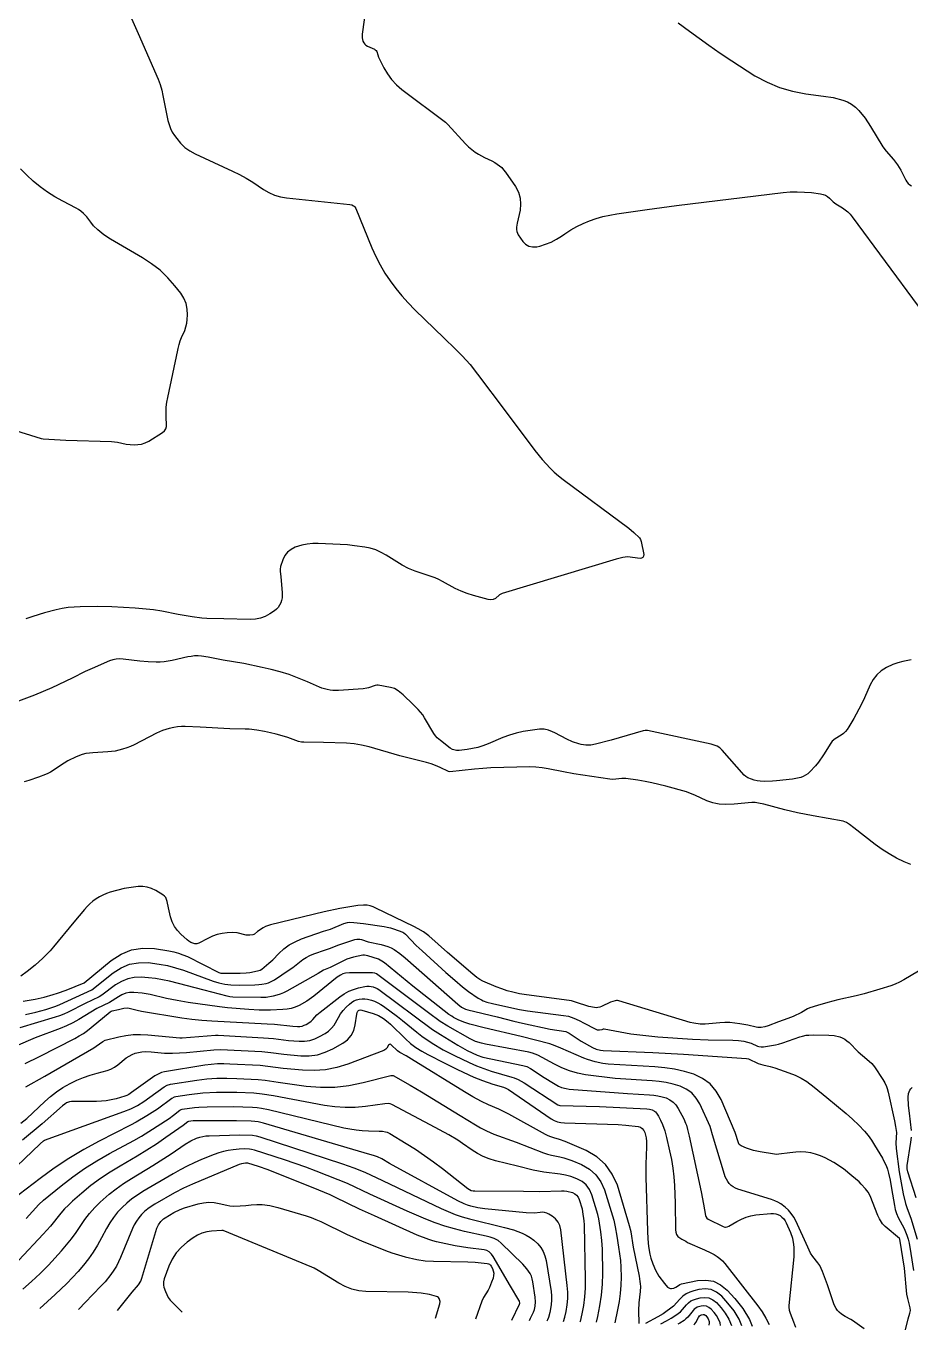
# Model space of a CAD drawing. Header units: centimetres. Extents: x 0 to 1302389, y -144212 to 85618.
# Drawn here: x 507315 to 515846, y -92723 to -80146 of the extents above; entities that cross this region are included whole.
import ezdxf

# ---------------------------------------------------------------- set-up
doc = ezdxf.new("R2010")
doc.units = ezdxf.units.CM
doc.header["$LTSCALE"] = 4
doc.layers.add('CURVAS-INTERMEDIARIAS', color=39, linetype='Continuous')
doc.layers.add('CURVAS-MESTRA', color=34, linetype='Continuous')

msp = doc.modelspace()

# ---------------------------------------------------------------- linework, layer by layer
at = {"layer": 'CURVAS-INTERMEDIARIAS'}
for points, elevation in [([(510589.485, -79970.24), (510556.895, -80224.173), (510555.842, -80241.451), (510556.294, -80258.592), (510559.027, -80275.515), (510563.264, -80292.301), (510570.457, -80307.352), (510579.685, -80320.549), (510591.983, -80330.949), (510606.319, -80339.485), (510672.914, -80368.082), (510682.476, -80374.095), (510690.341, -80381.446), (510695.667, -80390.801), (510705.094, -80424.812), (510714.248, -80447.026), (510765.468, -80549.323), (510800.271, -80608.149), (510839.891, -80662.959), (510886.722, -80711.753), (510938.37, -80756.531), (511357.773, -81072.176), (511380.822, -81094.169), (511553.134, -81283.168), (511581.635, -81311.478), (511611.751, -81337.736), (511644.29, -81360.915), (511678.466, -81382.034), (511735.455, -81413.205), (511807.282, -81447.167), (511834.798, -81463.032), (511879.297, -81493.173), (511900.715, -81511.379), (511919.753, -81532.043), (511937.218, -81554.363), (512034.076, -81695.068), (512061.716, -81748.832), (512079.796, -81804.427), (512083.524, -81862.763), (512077.692, -81922.931), (512050.065, -82046.553), (512043.875, -82084.571), (512042.989, -82106.928), (512046.823, -82128.97), (512060.061, -82159.965), (512103.16, -82223.313), (512131.456, -82250.978), (512162.969, -82270.217), (512199.299, -82276.826), (512238.827, -82275.005), (512267.826, -82267.966), (512323.695, -82250.93), (512377.707, -82229.843), (512428.936, -82202.697), (512478.309, -82171.499), (512509.972, -82148.827), (512566.504, -82111.796), (512624.759, -82078.053), (512685.608, -82049.248), (512748.182, -82023.732), (512812.566, -82002.675), (512877.607, -81984.212), (512943.632, -81969.64), (513010.303, -81957.66), (513302.277, -81914.717), (513586.971, -81876.347), (514614.081, -81751.998), (514682.674, -81746.293), (514751.263, -81743.961), (514819.84, -81746.684), (514888.404, -81752.77), (514975.123, -81763.72), (514999.176, -81769.247), (515021.829, -81777.637), (515042.401, -81790.324), (515061.562, -81805.874), (515098.007, -81841.216), (515122.42, -81860.816), (515186.589, -81899.971), (515213.265, -81917.749), (515238.204, -81937.467), (515260.525, -81960.106), (515281.099, -81984.693), (516232.969, -83276.999)], 77538.659), ([(508293.646, -79987.159), (508396.641, -80219.037), (508588.934, -80659.222), (508608.85, -80710.362), (508623.252, -80763.312), (508634.236, -80814.191), (508683.157, -81055.804), (508693.389, -81094.95), (508706.838, -81132.704), (508725.111, -81168.379), (508746.597, -81202.671), (508767.73, -81231.912), (508805.25, -81276.138), (508846.517, -81315.827), (508893.381, -81348.695), (508943.991, -81377.036), (509305.576, -81544.014), (509372.809, -81576.955), (509438.444, -81612.945), (509502.404, -81651.859), (509603.72, -81721.074), (509655.63, -81751.864), (509709.658, -81776.954), (509766.897, -81793.486), (509826.264, -81804.319), (510437.825, -81867.55), (510455.246, -81871.396), (510471.348, -81879.093), (510478.377, -81884.496), (510484.578, -81890.597), (510493.643, -81905.609), (510649.206, -82286.207), (510686.642, -82369.407), (510727.768, -82450.573), (510774.433, -82528.697), (510824.789, -82604.777), (510879.811, -82677.705), (510937.334, -82748.511), (510998.572, -82816.101), (511062.301, -82881.567), (511345.05, -83156.739), (511452.961, -83258.56), (511518.937, -83326.234), (511596.685, -83411.711), (511668.725, -83502.033), (511933.633, -83856.57), (512220.699, -84240.781), (512291.541, -84326.938), (512328.386, -84368.841), (512366.958, -84409.015), (512407.006, -84447.567), (512449.256, -84483.687), (512492.984, -84518.175), (513127.173, -84989.465), (513174.965, -85030.592), (513228.118, -85082.53), (513239.922, -85098.402), (513246.545, -85117.037), (513270.144, -85243.381), (513267.819, -85258.823), (513261.771, -85270.719), (513250.153, -85277.269), (513234.822, -85280.265), (513113.708, -85264.798), (513070.25, -85271.761), (513005.725, -85286.721), (511906.143, -85620.563), (511881.114, -85632.227), (511839.744, -85668.602), (511818.175, -85677.115), (511794.658, -85679.389), (511771.259, -85676.081), (511627.447, -85638.037), (511568.138, -85619.978), (511510.322, -85597.624), (511453.652, -85572.299), (511329.409, -85502.488), (511294.225, -85484.03), (511258.174, -85467.571), (511220.884, -85454.147), (511065.771, -85404.468), (511001.506, -85379.17), (510940.549, -85346.709), (510785.733, -85249.278), (510737.139, -85222.263), (510686.897, -85199.615), (510634.191, -85183.506), (510579.847, -85171.766), (510483.035, -85158.446), (510413.463, -85150.846), (510343.673, -85145.638), (510132.885, -85137.192), (510079.229, -85138.299), (510026.147, -85143.262), (509973.935, -85154), (509908.979, -85173.158), (509869.51, -85193.425), (509835.708, -85219.279), (509810.386, -85253.49), (509790.735, -85293.269), (509769.217, -85359.347), (509764.41, -85383.067), (509765.131, -85407.261), (509770.798, -85456.307), (509784.097, -85611.315), (509784.527, -85636.701), (509782.697, -85661.751), (509777.497, -85686.341), (509770.028, -85710.593), (509758.875, -85733.06), (509745.329, -85753.615), (509728.216, -85771.312), (509708.731, -85787.091), (509665.348, -85815.929), (509620.859, -85839.779), (509574.697, -85857.706), (509526.01, -85866.754), (509475.628, -85869.884), (509222.282, -85862.051), (509057.691, -85859.958), (509010.628, -85857.083), (508917.043, -85844.896), (508782.374, -85821.219), (508623.266, -85789.552), (508543.245, -85776.962), (508366.21, -85759.993), (508141.281, -85748.105), (508000.738, -85744.322), (507836.544, -85746.722), (507778.265, -85750.198), (507720.262, -85755.853), (507662.665, -85764.796), (507605.346, -85775.908), (507492.072, -85804.749), (507380.667, -85840.149), (507312.518, -85864.028)], 77638.323), ([(513601.973, -80114.123), (513713.122, -80196.333), (513899.333, -80330.494), (514008.44, -80406.692), (514118.56, -80481.354), (514342.872, -80624.549), (514459.153, -80686.16), (514579.112, -80737.404), (514704.579, -80773.094), (514833.716, -80798.404), (515003.157, -80820.548), (515097.521, -80836.588), (515190.367, -80859.858), (515234.056, -80876.937), (515274.835, -80898.526), (515311.223, -80926.875), (515344.699, -80959.743), (515404.152, -81035.628), (515456.878, -81115.886), (515574.26, -81310.144), (515606.71, -81352.907), (515678.111, -81433.735), (515717.271, -81484.721), (515734.001, -81509.976), (515748.949, -81536.321), (515796.647, -81632.94), (515807.524, -81649.006), (515820.484, -81663.45), (515834.832, -81676.803), (515850.851, -81688.184)], 77438.995), ([(515847.965, -86258.98), (515768.053, -86273.622), (515719.45, -86286.821), (515672.381, -86304.721), (515609.567, -86334.45), (515560.663, -86366.677), (515517.516, -86404.275), (515482.979, -86449.919), (515454.2, -86500.924), (515398.174, -86626.972), (515365.817, -86694.221), (515295.114, -86825.708), (515248.482, -86906.871), (515233.019, -86929.575), (515215.588, -86950.365), (515195.221, -86968.282), (515172.897, -86984.287), (515115.705, -87020.73), (515088.543, -87043.939), (515074.193, -87062.866), (515004.515, -87174.313), (514953.821, -87247.073), (514925.68, -87281.291), (514871.526, -87340.46), (514852.086, -87357.808), (514831.184, -87372.697), (514808.089, -87383.877), (514783.533, -87392.598), (514705.57, -87408.645), (514549.192, -87426.839), (514512.335, -87429.559), (514438.417, -87431.392), (514394.449, -87429.596), (514365.31, -87425.866), (514336.72, -87419.116), (514308.492, -87410.345), (514273.502, -87395.663), (514255.865, -87385.139), (514240.118, -87371.953), (514025.247, -87130.065), (514003.212, -87109.495), (513977.826, -87093.242), (513950.043, -87081.077), (513920.91, -87072.656), (513307.329, -86940.134), (513285.599, -86939.972), (513264.27, -86943.897), (512956.7, -87032.699), (512806.494, -87072.79), (512760.435, -87080.996), (512713.663, -87082.198), (512667.222, -87076.398), (512644.553, -87070.782), (512582.961, -87048.896), (512528.914, -87024.573), (512411.634, -86962.118), (512391.921, -86952.903), (512351.288, -86937.27), (512309.403, -86928.257), (512266.559, -86928.715), (512174.112, -86940.049), (512106.959, -86951.129), (512040.768, -86965.832), (511976.008, -86985.959), (511912.222, -87009.701), (511769.403, -87069.713), (511720.588, -87087.96), (511671.051, -87103.53), (511620.418, -87115.097), (511569.066, -87123.977), (511492.069, -87134.14), (511465.64, -87134.398), (511452.708, -87131.979), (511427.555, -87123.026), (511404.226, -87110.011), (511309.323, -87036.75), (511279.842, -87010.731), (511262.078, -86991.457), (511246.629, -86970.402), (511158.099, -86817.695), (511138.976, -86789.808), (511117.86, -86763.388), (511095.426, -86737.951), (511047.894, -86689.22), (510950.994, -86596.922), (510902.662, -86557.074), (510867.336, -86536.36), (510828.158, -86524.432), (510710.668, -86503.279), (510696.209, -86502.493), (510682.008, -86505.303), (510617.194, -86528.845), (510599.921, -86533.53), (510564.43, -86538.62), (510328.523, -86554.237), (510274.193, -86554.104), (510247.247, -86551.073), (510216.919, -86545.826), (510167.843, -86532.394), (510144.077, -86523.393), (510027.209, -86471.819), (509933.287, -86433.249), (509850.194, -86401.737), (509765.509, -86374.775), (509679.633, -86351.688), (509592.961, -86331.808), (509413.261, -86294.534), (509214.663, -86262.394), (509071.651, -86231.764), (509006.082, -86222.957), (508973.198, -86221.343), (508940.453, -86221.832), (508907.905, -86225.48), (508875.494, -86231.24), (508725.091, -86265.588), (508686.601, -86272.982), (508647.906, -86278.575), (508608.93, -86281.471), (508569.747, -86282.575), (508491.227, -86279.799), (508412.999, -86272.536), (508252.357, -86252.96), (508218.595, -86250.83), (508184.82, -86252.618), (508168.111, -86255.228), (508151.646, -86258.775), (508119.712, -86269.63), (507950.831, -86341.085), (507885.521, -86370.667), (507758.619, -86437.511), (507564.321, -86529.153), (507394.869, -86599.642), (507214.93, -86667.919)], 77538.659), ([(515846.928, -88234.014), (515781.818, -88205.985), (515707.917, -88170.688), (515636.18, -88131.736), (515567.69, -88087.333), (515501.374, -88039.278), (515296.899, -87878.565), (515255.175, -87847.386), (515226.219, -87828.619), (515210.917, -87821.202), (515194.781, -87815.83), (514904.867, -87763.773), (514752.265, -87733.754), (514632.122, -87706.881), (514426.753, -87650.991), (514377.885, -87640.384), (514344.719, -87636.732), (514311.449, -87636.384), (514143.116, -87650.161), (514058.779, -87653.861), (513997.252, -87650.777), (513967.005, -87645.313), (513937.012, -87637.868), (513878.412, -87617.507), (513761.625, -87563.465), (513722.569, -87547.586), (513682.782, -87533.629), (513483.248, -87478.3), (513416.724, -87461.331), (513349.894, -87445.805), (513282.598, -87432.413), (513214.997, -87420.454), (513098.6, -87402.656), (513059.969, -87402.2), (512972.227, -87411.767), (512942.605, -87410.218), (512596.807, -87359.202), (512497.017, -87340.822), (512348.06, -87309.286), (512289.551, -87299.463), (512230.685, -87293.222), (512171.498, -87292.061), (511796.063, -87301.914), (511717.464, -87306.369), (511639.027, -87313.075), (511400.881, -87339.498), (511387.973, -87336.728), (511306.678, -87297.785), (511264.006, -87279.09), (511220.647, -87262.365), (511176.263, -87248.604), (510919.541, -87185.955), (510621.812, -87098.675), (510549.764, -87081.162), (510513.411, -87074.134), (510476.891, -87068.443), (510403.177, -87062.368), (510182.785, -87055.159), (509991.866, -87054.042), (509970.132, -87052.642), (509941.754, -87046.55), (509838.797, -87009.706), (509783.526, -86991.461), (509727.733, -86975.217), (509671.146, -86961.958), (509614.039, -86950.691), (509540.552, -86938.223), (509466.176, -86929.037), (509428.772, -86927.145), (509278.59, -86924.856), (508994.93, -86908.515), (508850.506, -86902.698), (508813.096, -86902.985), (508775.903, -86905.389), (508739.065, -86910.97), (508693.254, -86921.015), (508630.861, -86940.727), (508571.073, -86967.296), (508357.091, -87077.771), (508321.761, -87093.624), (508285.645, -87107.589), (508243.522, -87122.034), (508208.967, -87131.554), (508174.1, -87139.303), (508138.737, -87144.366), (508103.053, -87147.647), (507960.238, -87154.522), (507925.17, -87157.876), (507890.628, -87163.598), (507856.863, -87172.898), (507797.12, -87195.492), (507718.934, -87232.831), (507681.667, -87254.842), (507550.465, -87342.612), (507526.361, -87355.632), (507501.17, -87366.415), (507435.065, -87391.188), (507342.268, -87422.363), (507295.092, -87435.358)], 77438.995), ([(515919.61, -89263.256), (515778.884, -89346.783), (515737.595, -89368.62), (515695.148, -89387.942), (515651.3, -89403.822), (515546.401, -89437.2), (515395.997, -89481.157), (515320.026, -89500.246), (515142.868, -89539.697), (515043.928, -89563.635), (514946.269, -89592.381), (514871.434, -89616.403), (514850.004, -89625.043), (514790.204, -89660.68), (514711.029, -89699.751), (514658.908, -89719.486), (514569.813, -89750.097), (514469.565, -89788.469), (514437.15, -89798.698), (514403.643, -89804.408), (514369.828, -89804.761), (514353.103, -89802.523), (514274.661, -89784.346), (514197.78, -89769.406), (514149.611, -89762.314), (514101.313, -89758.005), (514052.824, -89757.856), (514004.208, -89760.482), (513863.992, -89773.644), (513839.872, -89774.845), (513815.817, -89774.05), (513753.827, -89764.912), (513717.634, -89755.643), (513029.852, -89549.001), (513018.103, -89546.598), (513006.368, -89545.607), (512994.64, -89546.714), (512971.3, -89553.126), (512948.526, -89562.075), (512862.921, -89602.767), (512846.262, -89609.004), (512829.288, -89613.217), (512811.846, -89614.424), (512794.079, -89613.605), (512740.91, -89602.468), (512614.064, -89560.584), (512572.784, -89548.896), (512551.775, -89544.61), (512139.081, -89491.15), (512073.986, -89479.289), (512009.388, -89465.007), (511954.699, -89450.254), (511900.843, -89432.797), (511848.079, -89412.278), (511719.059, -89357.253), (511689.609, -89341.162), (511661.696, -89322.345), (511621.968, -89291.119), (511377.53, -89081.897), (511198.497, -88922.538), (511173.315, -88902.381), (511146.617, -88884.284), (511094.598, -88853.373), (511053.398, -88832.031), (510688.422, -88654.768), (510660.931, -88642.667), (510632.622, -88632.634), (510603.56, -88626.131), (510567.862, -88624.717), (510514.094, -88629.229), (510339.857, -88659.063), (510189.839, -88688.527), (509671.782, -88815.712), (509624.452, -88831.791), (509602.16, -88842.957), (509546.911, -88878.37), (509517.745, -88904.473), (509509.898, -88909.429), (509501.12, -88912.449), (509473.795, -88915.368), (509436.521, -88914.089), (509351.161, -88892.871), (509307.244, -88890.688), (509252.73, -88893.146), (509204.146, -88898.727), (509156.769, -88908.584), (509111.189, -88924.845), (509066.813, -88945.391), (508981.72, -88992.198), (508962.461, -88998.745), (508942.128, -88998.314), (508921.77, -88992.648), (508902.493, -88983.98), (508883.802, -88972.41), (508866.896, -88958.97), (508807.308, -88905.712), (508773.537, -88869.394), (508744.835, -88830.049), (508723.746, -88786.141), (508707.727, -88739.197), (508687.008, -88652.02), (508675.46, -88588.996), (508669.812, -88569.528), (508661.28, -88551.959), (508648.43, -88537.251), (508632.714, -88524.446), (508564.734, -88482.986), (508524.739, -88463.903), (508483.512, -88450.502), (508440.437, -88445.627), (508396.128, -88446.443), (508305.565, -88457.952), (508260.503, -88466.19), (508126.007, -88501.5), (508089.933, -88513.374), (508054.95, -88527.568), (508021.591, -88545.265), (507989.322, -88565.291), (507958.917, -88588.225), (507929.868, -88612.657), (507902.85, -88639.318), (507877.18, -88667.455), (507775.539, -88789.153), (507580.119, -89028.609), (507547.042, -89065.959), (507477.087, -89137.148), (507402.676, -89203.654), (507324.106, -89265.185), (507263.492, -89309.56)], 77339.331), ([(507310.846, -89680.652), (507409.029, -89658.235), (507506.116, -89631.492), (507602.109, -89601.121), (507641.442, -89584.498), (507949.484, -89441.388), (508155.155, -89278.236), (508232.354, -89230.438), (508313.424, -89195.811), (508400.33, -89180.951), (508491.105, -89179.271), (508598.053, -89193.075), (508677.084, -89207.955), (508754.812, -89228.575), (508831.679, -89253.028), (509119.384, -89357.216), (509174.352, -89374.139), (509230.192, -89386.996), (509287.782, -89394.005), (509375.008, -89397), (509519.078, -89394.137), (509560.301, -89391.92), (509587.587, -89388.78), (509630.671, -89379.559), (509651.659, -89373.311), (509672.043, -89365.674), (509710.357, -89344.798), (509852.895, -89249.322), (509885.916, -89225.553), (509982.305, -89151.117), (510016.128, -89129.483), (510052.064, -89111.553), (510089.405, -89096.112), (510203.258, -89056.017), (510241.227, -89044.584), (510332.138, -89009.301), (510484.852, -88956.457), (510503.286, -88952.291), (510531.682, -88953.624), (510550.249, -88958.067), (510614.291, -88980.517), (510739.975, -89004.987), (510772.356, -89013.167), (510803.811, -89023.669), (510833.883, -89037.655), (510863.039, -89053.966), (510918.338, -89092.253), (510970.518, -89134.697), (511476.906, -89579.534), (511513.883, -89608.59), (511533.017, -89619.35), (511553.285, -89627.867), (511574.341, -89634.148), (511855.728, -89701.808), (512018.963, -89744.494), (512101.604, -89764.247), (512369.644, -89820.929), (512517.663, -89844.649), (512550.19, -89859.88), (512667.02, -89935.751), (512775.865, -89997.671), (512813.189, -90014.152), (512852.793, -90024.102), (512879.892, -90026.857), (513359.378, -90048.09), (513652.538, -90063.094), (514259.934, -90104.597), (514282.024, -90108.292), (514374.853, -90152.396), (514397.017, -90160.523), (514419.787, -90166.746), (514489.451, -90181.579), (514534.982, -90195.218), (514670.126, -90241.837), (514729.837, -90265.899), (514787.464, -90293.772), (514841.961, -90327.35), (514913.003, -90379.501), (515036.376, -90479.648), (515221.616, -90634.427), (515283.675, -90688.628), (515342.733, -90746.076), (515398.812, -90806.368), (515433.658, -90848.5), (515465.491, -90892.953), (515495.306, -90938.949), (515571.372, -91065.8), (515590.112, -91100.589), (515606.617, -91136.282), (515619.79, -91173.336), (515630.738, -91211.297), (515646.251, -91277.222), (515658.077, -91358.55), (515687.03, -91523.189), (515696.072, -91562.47), (515707.721, -91600.803), (515723.28, -91637.72), (515780.135, -91745.01), (515808.08, -91809.198), (515820.765, -91846.263), (515829.343, -91884.485), (515846.401, -91984.242), (515871.377, -92148.846)], 77140.003), ([(515793.599, -92722.527), (515820.644, -92614.542), (515836.019, -92561.974), (515840.891, -92535.814), (515838.385, -92509.324), (515815.165, -92417.855), (515807.941, -92376.963), (515785.746, -92127.284), (515740.154, -91845.918), (515737.364, -91840.224), (515599.602, -91726.017), (515573.058, -91699.517), (515561.919, -91684.487), (515542.972, -91651.809), (515527.004, -91617.431), (515453.939, -91427.851), (515434.685, -91394.64), (515408.986, -91361.972), (515368.197, -91316.625), (515346.311, -91295.414), (515276.979, -91234.883), (515195.466, -91170.116), (515103.756, -91108.208), (515061.491, -91084.024), (515018.201, -91062.093), (514973.346, -91043.531), (514927.465, -91027.233), (514880.495, -91015.68), (514833.139, -91008.028), (514785.199, -91006.227), (514736.872, -91008.328), (514678.418, -91014.508), (514573.134, -91028.619), (514552.151, -91029.68), (514531.17, -91028.592), (514394.51, -91006.148), (514327.41, -90990.765), (514262.386, -90968.144), (514208.809, -90946.158), (514199.247, -90940.753), (514191.291, -90933.182), (514182.835, -90918.932), (514152.864, -90817.317), (514016.165, -90498.712), (513968.767, -90418.962), (513911.148, -90350.267), (513838.18, -90298.176), (513754.99, -90257.139), (513662.147, -90229.684), (513568.288, -90207.453), (513472.921, -90193.062), (513376.536, -90183.906), (512928.923, -90159.002), (512876.742, -90152.507), (512802.356, -90136.183), (512729.345, -90115.269), (512693.785, -90102.023), (512470.216, -90003.478), (512417.431, -89982.367), (512363.579, -89964.394), (512089.847, -89892.655), (511732.172, -89807.388), (511593.531, -89771.747), (511536.531, -89753.973), (511481.611, -89730.533), (511437.762, -89708.833), (511418.917, -89697.66), (511392.022, -89678.655), (511043.351, -89406.906), (510769.666, -89182.309), (510746.463, -89164.99), (510730.021, -89154.909), (510712.573, -89146.984), (510611.675, -89114.028), (510595.704, -89109.629), (510579.573, -89107.359), (510563.323, -89108.533), (510472.854, -89126.333), (510439.985, -89135.617), (510407.997, -89147.587), (510331.648, -89183.431), (510248.107, -89226.774), (510181.6, -89251.969), (510130.59, -89283.139), (509828.093, -89455.488), (509796.957, -89471.193), (509765.029, -89484.704), (509731.886, -89494.921), (509697.952, -89502.943), (509628.787, -89514.929), (509578.777, -89515.827), (509307.381, -89511.775), (509279.949, -89509.84), (509253.005, -89504.488), (509030.695, -89444.233), (508696.909, -89360.114), (508629.729, -89345.274), (508562.15, -89333.086), (508493.973, -89324.852), (508425.398, -89319.261), (508358.726, -89322.909), (508294.721, -89335.27), (508234.693, -89360.72), (508177.332, -89394.891), (508046.169, -89493.37), (508019.173, -89511.076), (507885.885, -89575.565), (507722.09, -89658.227), (507680.308, -89676.749), (507637.516, -89692.784), (507594.037, -89707.162), (507256.278, -89807.638)], 77040.339), ([(515396.799, -92712.713), (515283.72, -92632.889), (515266.149, -92621.901), (515211.389, -92592.49), (515177.244, -92569.501), (515155.748, -92551.281), (515139.212, -92533.754), (515124.792, -92514.865), (515113.526, -92493.933), (515104.366, -92471.647), (515042.206, -92286.129), (514995.038, -92158.605), (514982.168, -92129.127), (514967.315, -92100.843), (514949.456, -92074.346), (514901.146, -92015.225), (514878.933, -91981.133), (514852.284, -91925.678), (514736.285, -91671.473), (514716.028, -91634.144), (514692.719, -91599.181), (514664.826, -91567.749), (514633.873, -91538.671), (514592.287, -91507.295), (514564.043, -91490.159), (514533.949, -91476.513), (514502.631, -91465.216), (514176.76, -91364.914), (514153.708, -91355.447), (514132.215, -91343.633), (514113.097, -91328.285), (514095.55, -91310.581), (514080.647, -91290.244), (514067.5, -91268.965), (514057.01, -91246.251), (514048.275, -91222.594), (513932.916, -90840.249), (513918.498, -90782.716), (513911.115, -90760.302), (513810.486, -90541.895), (513775.342, -90485.631), (513733.198, -90437.135), (513680.559, -90400.302), (513620.93, -90371.248), (513554.732, -90351.694), (513487.818, -90335.849), (513419.824, -90325.581), (513351.114, -90319.022), (512996.319, -90298.776), (512709.712, -90260.749), (512631.221, -90246.019), (512554.705, -90223.171), (512480.383, -90193.501), (512408.483, -90158.391), (512248.667, -90073.161), (512199.013, -90053.531), (512161.018, -90044.689), (511745.233, -89966.76), (511706.246, -89957.968), (511649.288, -89939.361), (511595.265, -89913.643), (511381.259, -89792.571), (511308.896, -89747.514), (511193.892, -89663.791), (510705.672, -89296.842), (510692.478, -89288.436), (510678.139, -89282.169), (510655.257, -89277.436), (510433.148, -89277.44), (510393.595, -89282.58), (510369.202, -89288.717), (510346.371, -89299.287), (510314.628, -89320.414), (510088.699, -89504.351), (510021.587, -89552.796), (509949.234, -89593.016), (509911.115, -89608.607), (509872.197, -89621.06), (509832.071, -89628.811), (509791.147, -89633.414), (509672.119, -89639.626), (509560.932, -89637.799), (509463.358, -89633.105), (509256.536, -89617.122), (509181.198, -89607.656), (508876.652, -89563.154), (508772.845, -89545.947), (508669.871, -89524.283), (508512.345, -89487.567), (508433.206, -89473.163), (508353.038, -89466.525), (508313.744, -89468.886), (508275.73, -89475.841), (508239.658, -89489.682), (508204.867, -89508.107), (508118.594, -89564.151), (507995.798, -89623.2), (507824.433, -89728.463), (507765.686, -89760.26), (507705.015, -89788.206), (507643.066, -89813.584), (507401.968, -89904.6), (507216.401, -89985.186)], 76940.675), ([(507306.925, -90154.153), (507445.966, -90086.389), (507785.491, -89910.662), (507826.889, -89887.306), (507867.177, -89862.274), (507905.788, -89834.744), (507943.3, -89805.541), (508126.772, -89653.056), (508135.74, -89647.08), (508145.763, -89643.134), (508205.171, -89632.337), (508257.364, -89617.481), (508289.079, -89616.973), (508310.118, -89620.049), (508384.568, -89638.167), (508427.459, -89646.343), (508818.077, -89711.779), (508913.65, -89725.438), (509009.77, -89734.495), (509106.171, -89741.04), (509639.515, -89769.129), (509711.594, -89774.84), (509888.512, -89793.541), (509932.704, -89795.774), (509954.391, -89794.631), (509975.521, -89791.236), (509995.817, -89784.454), (510015.566, -89775.423), (510049.485, -89754.972), (510065.278, -89742.828), (510079.449, -89728.824), (510118.964, -89683.066), (510149.193, -89656.308), (510339.34, -89509.221), (510381.55, -89480.805), (510425.63, -89456.373), (510472.528, -89437.914), (510521.3, -89423.418), (510581.168, -89409.858), (510601.387, -89407.005), (510621.496, -89406.341), (510641.444, -89408.961), (510661.29, -89413.782), (510699.265, -89429.866), (510717.03, -89440.242), (511234.117, -89824.684), (511309.728, -89873.554), (511477.604, -89975.616), (511569.176, -90026.745), (511663.864, -90071.872), (511719.936, -90090.224), (512105.966, -90171.719), (512143.119, -90183.03), (512177.536, -90200.981), (512311.858, -90287.938), (512401.419, -90343.043), (512448.605, -90370.437), (512476.766, -90382.752), (512521.377, -90394.894), (512551.955, -90398.9), (513114.357, -90442.673), (513325.704, -90454.293), (513366.732, -90458.182), (513407.339, -90464.293), (513447.303, -90473.722), (513486.838, -90485.361), (513522.772, -90502.508), (513554.832, -90524.169), (513581.074, -90552.58), (513603.45, -90585.516), (513656.689, -90687.963), (513674.436, -90727.25), (513681.535, -90747.584), (513693.143, -90789.214), (513707.998, -90852.443), (513824.499, -91390.865), (513847.912, -91510.099), (513866.132, -91618.929), (513869.219, -91629.432), (513878.392, -91643.034), (513891.557, -91652.804), (514036.642, -91725.441), (514051.742, -91730.115), (514059.56, -91730.424), (514075.461, -91727.736), (514090.598, -91721.947), (514168.556, -91675.576), (514212.037, -91653.182), (514256.856, -91634.785), (514303.691, -91622.374), (514351.878, -91613.954), (514496.864, -91598.338), (514520.163, -91598.293), (514542.715, -91601.303), (514564.165, -91608.903), (514584.889, -91619.562), (514603.329, -91634.136), (514619.712, -91650.459), (514633.01, -91669.385), (514644.236, -91690.035), (514684.027, -91781.728), (514703.776, -91838.321), (514714.984, -91897.207), (514717.466, -91927.229), (514718.678, -91957.27), (514715.986, -92017.39), (514670.468, -92487.395), (514670.384, -92502.551), (514673.43, -92532.759), (514680.719, -92562.159), (514715.894, -92644.161), (514732.156, -92696.274)], 76841.011), ([(507265.133, -90728.82), (507323.118, -90682.987), (507496.617, -90518.372), (507551.782, -90469.971), (507609.332, -90424.898), (507670.463, -90384.805), (507741.241, -90344.222), (507803.812, -90314.165), (507867.528, -90287.126), (507932.976, -90264.593), (507999.583, -90245.061), (508096.283, -90220.355), (508133.198, -90207.551), (508167.474, -90188.788), (508199.604, -90165.949), (508280.531, -90099.441), (508307.961, -90081.42), (508337.332, -90066.767), (508367.998, -90054.381), (508399.915, -90045.752), (508432.171, -90039.74), (508464.9, -90037.637), (508520.717, -90039.868), (508648.84, -90052.009), (508674.47, -90053.499), (508725.847, -90053.158), (508862.296, -90045.461), (509126.215, -90020.363), (509189.088, -90018.029), (509588.344, -90038.116), (509673.478, -90046.675), (509800.769, -90063.82), (509965.036, -90078.531), (510045.634, -90077.739), (510124.227, -90067.769), (510199.809, -90044.036), (510273.386, -90011.126), (510369.275, -89957.395), (510413.978, -89923.055), (510450.335, -89883.037), (510474.157, -89834.502), (510489.633, -89780.29), (510503.597, -89676.422), (510507.226, -89662.315), (510514.07, -89649.461), (510519.928, -89642.162), (510528.139, -89637.161), (510538.16, -89635.526), (510553.461, -89637.572), (510660.77, -89670.445), (510687.425, -89679.99), (510713.326, -89691.098), (510762.086, -89719.573), (510807.301, -89753.961), (510828.61, -89772.703), (510971.755, -89914.285), (511020.684, -89958.744), (511073.513, -89998.501), (511129.36, -90034.092), (511187.327, -90066.112), (511351.078, -90149.626), (511473.611, -90210.203), (511631.88, -90285.427), (511715.023, -90317.719), (511814.82, -90351.09), (511917.831, -90381.112), (511942.245, -90391.216), (511964.878, -90404.923), (512378.86, -90686.82), (512408.072, -90703.485), (512439.52, -90715.395), (512455.911, -90719.497), (512472.436, -90722.762), (512506.027, -90725.925), (513025.274, -90741.934), (513096.851, -90746.195), (513215.688, -90761.536), (513237.645, -90768.095), (513256.835, -90780.639), (513271.621, -90798.147), (513280.744, -90819.159), (513292.564, -90870.284), (513295.662, -90903.997), (513296.035, -90954.984), (513290.721, -91124.068), (513290.308, -91248.124), (513305.078, -91769.459), (513309.16, -91844.482), (513316.976, -91919.212), (513330.179, -91992.98), (513339.578, -92029.226), (513356.761, -92084.351), (513382.611, -92146.328), (513417.361, -92203.796), (513471.593, -92275.463), (513500.359, -92308.647), (513517.471, -92320.808), (513527.473, -92323.334), (513538.21, -92324.081), (513559.892, -92319.4), (513579.478, -92309), (513603.99, -92292.619), (513619.208, -92284.687), (513635.3, -92278.72), (513787.646, -92245.207), (513867.978, -92241.517), (513943.399, -92253.116), (514011.452, -92287.648), (514074.586, -92337.456), (514149.328, -92419.459), (514224.744, -92517.012), (514288.588, -92620.485), (514315.685, -92685.973)], 76641.682), ([(513226.112, -92659.025), (513223.615, -92535.212), (513227.913, -92462.223), (513240.573, -92353.127), (513240.946, -92303.535), (513239.391, -92278.751), (513237.049, -92254.066), (513229.173, -92205.068), (513172.614, -91923.927), (513148.318, -91776.333), (513133.428, -91718.449), (513015.885, -91327.187), (512966.984, -91219.796), (512903.15, -91125.71), (512816.924, -91051.62), (512715.764, -90990.835), (512513.675, -90904.832), (512458.786, -90886.383), (512403.062, -90870.649), (512375.848, -90861.163), (512349.484, -90849.544), (512323.665, -90836.515), (511968.126, -90639.975), (511872.83, -90593.976), (511774.995, -90552.555), (511706.364, -90518.576), (511623.038, -90474.544), (511541.819, -90426.737), (511031.108, -90110.332), (510979.659, -90079.952), (510920.143, -90047.706), (510897.486, -90030.671), (510836.614, -89971.358), (510828.338, -89967.386), (510819.346, -89969.263), (510811.026, -89975.895), (510792.432, -90005.673), (510784.899, -90014.032), (510765.457, -90025.846), (510416.097, -90159.064), (510309.887, -90191.359), (510202.301, -90213.71), (510092.679, -90221.132), (509981.691, -90218.602), (509795.094, -90201.003), (509646.096, -90180.446), (509571.374, -90172.635), (509281.161, -90158.357), (509220.263, -90156.637), (509159.333, -90157.18), (509098.592, -90160.921), (509038.255, -90168.79), (508649.956, -90232.922), (508621.378, -90239.825), (508607.605, -90244.923), (508580.993, -90257.694), (508555.649, -90272.877), (508330.842, -90433.509), (508304.177, -90450.576), (508285.469, -90460.337), (508265.953, -90468.216), (508182.946, -90492.533), (508136.016, -90503.973), (508088.704, -90512.768), (508040.821, -90517.566), (507992.558, -90519.709), (507752.343, -90520.128), (507732.764, -90522.309), (507705.261, -90533.324), (507688.486, -90544.03), (507665.936, -90562.415), (507468.713, -90733.107), (507281.207, -90891.465)], 76542.018), ([(507073.486, -91288.063), (507449.639, -90927.52), (507482.823, -90897.548), (507494.262, -90890.985), (508257.768, -90615.86), (508324.241, -90588.875), (508388.384, -90556.726), (508449.981, -90519.87), (508508.817, -90478.755), (508644.878, -90377.735), (508675.613, -90361.905), (508708.717, -90352.665), (508962.964, -90312.766), (509058.613, -90300.94), (509154.838, -90295.381), (509251.323, -90294.665), (509347.776, -90297.307), (509554.328, -90307.18), (509618.797, -90313.98), (509747.139, -90333.61), (510015.071, -90369.971), (510153.49, -90380.476), (510291.278, -90380.293), (510428.097, -90364.071), (510564.275, -90337.159), (510831.311, -90267.911), (510853.457, -90266.913), (511017.654, -90361.019), (511126.309, -90425.347), (511501.358, -90653.321), (511647.179, -90745.624), (511697.149, -90774.079), (511752.859, -90803.118), (511826.04, -90835.567), (512039.038, -90912.933), (512302.8, -91013.794), (512341.75, -91026.025), (512381.353, -91035.924), (512461.397, -91052.673), (512500.911, -91062.779), (512578.005, -91089.687), (512671.348, -91127.987), (512746.171, -91171.573), (512809.928, -91225.196), (512857.092, -91293.866), (512893.211, -91372.566), (512980.88, -91664.267), (512996.112, -91729.026), (513009.478, -91816.942), (513028.235, -91923.854), (513037.962, -91988.397), (513045.494, -92053.141), (513049.726, -92118.189), (513051.923, -92212.09), (513049.745, -92291.541), (513044.098, -92370.625), (513033.229, -92449.17), (513018.893, -92527.339), (512991.098, -92653.212)], 76442.354), ([(515852.171, -90798.077), (515834.263, -90632.904), (515823.83, -90557.528), (515819.479, -90477.652), (515822.712, -90443.354), (515835.671, -90411.441), (515845.943, -90397.639), (515857.729, -90385.677)], 77339.331), ([(512813.383, -92648.817), (512827.173, -92593.116), (512848.466, -92490.287), (512864.44, -92386.841), (512872.425, -92282.476), (512875.093, -92177.494), (512872.031, -91943.409), (512867.86, -91860.251), (512857.541, -91777.62), (512838.218, -91652.32), (512828.379, -91610.216), (512770.741, -91418.601), (512747.357, -91368.188), (512716.78, -91324.453), (512675.398, -91290.763), (512626.822, -91263.761), (512565.923, -91242.845), (512515.166, -91228.909), (512463.414, -91219.27), (512305.729, -91199.815), (512204.222, -91180.418), (512053.14, -91144.588), (511839.604, -91090.494), (511780.536, -91072.115), (511723.245, -91049.827), (511668.592, -91021.652), (511615.714, -90989.569), (511521.82, -90925.444), (511477.936, -90892.569), (511390.261, -90841.906), (511212.605, -90744.453), (510842.964, -90548.106), (510824.518, -90541.03), (510804.907, -90538.614), (510774.708, -90540.242), (510587.193, -90566.571), (510488.545, -90575.644), (510390.04, -90578.298), (510291.748, -90571.343), (510193.597, -90557.979), (509699.156, -90465.877), (509591.518, -90447.355), (509510.093, -90439.897), (509348.271, -90433.785), (509282.393, -90432.422), (509150.585, -90432.766), (509019.105, -90439.343), (508888.348, -90454.516), (508759.456, -90474.139), (508743.696, -90479.022), (508721.522, -90490.372), (508583.61, -90593.787), (508480.643, -90658.677), (508375.128, -90719.477), (508321.522, -90748.353), (508019.545, -90902.14), (507871.185, -90982.605), (507726.163, -91068.379), (507586.15, -91162.091), (507449.476, -91261.103), (507181.501, -91467.517)], 76342.69), ([(512497.733, -92641.01), (512509.84, -92597.982), (512521.186, -92544.233), (512531.167, -92482.074), (512537.096, -92419.735), (512536.956, -92357.115), (512532.747, -92294.302), (512470.23, -91755.686), (512460.114, -91716.896), (512444.109, -91681.842), (512419.257, -91652.381), (512388.525, -91626.658), (512356.169, -91606.493), (512335.86, -91596.772), (512314.931, -91590.19), (512293.076, -91588.292), (512270.591, -91589.531), (512217.641, -91597.893), (512137.444, -91592.182), (511737.329, -91555.235), (511669.572, -91545.821), (511602.982, -91530.198), (511570.412, -91519.754), (511538.428, -91507.887), (511476.79, -91478.462), (510818.009, -91117.217), (510746.427, -91073.693), (510703.861, -91052.453), (510674.114, -91041.81), (510575.918, -91015.789), (509603.746, -90727.514), (509553.913, -90716.313), (509520.231, -90711.45), (509486.285, -90709.002), (509344.158, -90704.633), (508971.222, -90704.356), (508926.134, -90706.539), (508881.24, -90711.838), (508874.638, -90715.372), (508829.336, -90750.758), (508663.888, -90866.954), (508572.458, -90929.191), (508479.874, -90989.614), (508385.557, -91047.294), (508222.454, -91141.404), (508125.531, -91200.184), (508031.244, -91262.694), (507940.92, -91330.8), (507853.24, -91402.639), (507762.322, -91481.865), (507723.346, -91518.064), (507686.003, -91555.791), (507651.126, -91595.808), (507551.544, -91720.735), (507480.451, -91800.116), (507244.306, -92048.804)], 76143.362), ([(507282.825, -92328.295), (507367.683, -92253.899), (507450.368, -92177.277), (507529.802, -92097.287), (507657.422, -91959.226), (507706.361, -91902.063), (507753.256, -91843.347), (507797.074, -91782.299), (507881.367, -91657.843), (507926.876, -91598.455), (507976.881, -91542.817), (508029.894, -91489.66), (508115.015, -91414.664), (508183.687, -91360.132), (508255.792, -91310.228), (508330.186, -91263.401), (508538.165, -91137.8), (508713.604, -91023.104), (508849.918, -90930.705), (508903.14, -90898.91), (508959.649, -90873.419), (508989.04, -90863.817), (509018.848, -90856.238), (509049.26, -90851.7), (509080.087, -90849.195), (509375.001, -90841.202), (509498.096, -90845.289), (509533.301, -90851.123), (509567.768, -90860.407), (510366.822, -91119.566), (510474.852, -91157.478), (510581.229, -91199.838), (510752.923, -91279.69), (511317.763, -91552.153), (511383.815, -91581.714), (511450.869, -91608.49), (511519.448, -91631.119), (511589.025, -91650.983), (511928.183, -91733.945), (512014.357, -91758.162), (512098.361, -91789.082), (512138.285, -91808.496), (512176.237, -91830.85), (512211.227, -91857.603), (512248.197, -91891.309), (512277.516, -91927.373), (512301.742, -91965.982), (512318.334, -92008.451), (512329.841, -92053.478), (512376.274, -92350.596), (512380.544, -92392.938), (512381.739, -92435.199), (512378.342, -92477.351), (512371.881, -92519.414), (512364.24, -92555.735), (512351.227, -92602.375), (512342.35, -92624.867), (512336.774, -92637.029)], 76043.698), ([(515898.476, -91447.737), (515816.901, -91197.944), (515810.878, -91170.248), (515809.672, -91153.343), (515811.028, -91136.455), (515846.302, -90910.352), (515852.288, -90862.303)], 77339.331), ([(512168.648, -92632.871), (512180.038, -92607.527), (512207.27, -92549.861), (512215.616, -92525.964), (512222.632, -92494.615), (512227.72, -92450.495), (512224.859, -92406.173), (512201.706, -92257.22), (512195.458, -92229.918), (512186.81, -92203.591), (512174.576, -92178.741), (512159.934, -92154.854), (512142.836, -92132.247), (512105.934, -92089.341), (511897.188, -91885.515), (511865.464, -91860.177), (511847.89, -91850.13), (511829.465, -91841.406), (511790.751, -91827.678), (511751.006, -91817.338), (511541.004, -91772.207), (511446.25, -91748.949), (511352.634, -91722.112), (511260.735, -91689.875), (511169.972, -91654.068), (510990.363, -91576.625), (510629.452, -91412.579), (510413.533, -91310.531), (510325.494, -91273.525), (510112.319, -91189.933), (510010.956, -91152.249), (509806.38, -91082.023), (509515.831, -90987.414), (509489.467, -90980.74), (509469.236, -90978.22), (509423.283, -90976.858), (509370.62, -90979.171), (509311.449, -90984.621), (509264.833, -90991.011), (509218.877, -91000.087), (509173.9, -91013.195), (509129.581, -91028.989), (509007.173, -91078.856), (508936.66, -91109.443), (508867.186, -91142.087), (508799.237, -91177.83), (508732.318, -91215.628), (508441.65, -91386.929), (508387.936, -91421.106), (508336.148, -91457.807), (508287.27, -91498.288), (508240.315, -91541.305), (508197.278, -91588.024), (508157.425, -91637.095), (508122.343, -91689.692), (508090.448, -91744.621), (508043.545, -91834.987), (508004.767, -91904.192), (507963.186, -91971.561), (507917.428, -92036.143), (507868.858, -92098.877), (507816.453, -92159.828), (507763.681, -92217.935), (507708.613, -92273.875), (507594.193, -92381.679), (507446.307, -92516.073)], 75944.034), ([(511997.163, -92628.629), (512072.69, -92473.793), (512074.378, -92465.753), (512071.168, -92445.762), (512066.335, -92436.316), (511985.016, -92300.538), (511818.052, -92014.481), (511801.566, -91991.086), (511781.302, -91970.863), (511757.465, -91956.153), (511730.386, -91948.953), (511574.676, -91930.278), (511452.491, -91910.731), (511273.638, -91873.643), (511235.296, -91863.278), (511197.556, -91850.916), (511086.271, -91807.528), (510673.556, -91622.269), (510530.37, -91556.58), (510299.929, -91445.141), (510246.301, -91420.47), (510137.508, -91374.562), (509647.882, -91179.405), (509554.806, -91144.924), (509453.888, -91112.461), (509432.092, -91112.55), (509392.255, -91119.28), (509371.157, -91126.562), (508921.215, -91316.587), (508832.404, -91356.747), (508745.718, -91401.313), (508555.118, -91509.368), (508520.944, -91531.312), (508488.192, -91555.05), (508457.577, -91581.483), (508428.374, -91609.707), (508402.196, -91640.547), (508378.514, -91673.013), (508358.57, -91707.904), (508341.134, -91744.412), (508226.241, -92024.12), (508206.964, -92066.43), (508185.657, -92107.605), (508161.315, -92147.045), (508132.681, -92188.377), (508076.477, -92257.88), (508046.267, -92290.793), (507951.676, -92386.115), (507889.912, -92450.983), (507820.836, -92525.336)], 75844.37), ([(511263.271, -92610.478), (511303.839, -92470.618), (511306.631, -92449.029), (511302.765, -92427.599), (511297.867, -92418.171), (511291.642, -92410.119), (511283.41, -92404.149), (511273.83, -92399.552), (511251.068, -92392.47), (511206.303, -92380.776), (511123.973, -92368.996), (511041.05, -92361.363), (510999.482, -92359.189), (510590.993, -92351.393), (510521.817, -92344.343), (510454.843, -92330.027), (510391.171, -92304.808), (510329.691, -92272.331), (510132.425, -92148.037), (510092.307, -92125.779), (510071.529, -92116.074), (509214.243, -91764.877), (509203.524, -91762.877), (509103.457, -91769.104), (509056.251, -91776.389), (509010.866, -91788.682), (508968.218, -91808.493), (508927.402, -91833.306), (508868.142, -91876.715), (508812.487, -91925.573), (508763.58, -91979.549), (508724.788, -92041.201), (508692.753, -92107.972), (508646.555, -92231.012), (508639.21, -92259.807), (508638.626, -92289.364), (508643.176, -92308.518), (508658.164, -92351.492), (508670.927, -92381.163), (508686.207, -92409.221), (508705.254, -92434.884), (508726.811, -92458.922), (508820.933, -92550.071)], 75645.041), ([(514215.871, -92683.505), (514189.763, -92619.492), (514140.746, -92539.565), (514082.648, -92464.244), (514021.827, -92397.522), (513973.357, -92359.796), (513921.249, -92334.189), (513863.655, -92326.765), (513802.411, -92331.476), (513753.156, -92343.875), (513715.039, -92357.257), (513679.366, -92374.699), (513647.385, -92398.214), (513617.864, -92425.801), (513555.979, -92494.894), (513456.759, -92565.837), (513405.201, -92597.777), (513288.366, -92660.565)], 76542.018), ([(513434.405, -92664.177), (513488.936, -92636.411), (513535.883, -92610.227), (513580.614, -92580.402), (513623.507, -92548.017), (513682.021, -92480.167), (513702.806, -92460.26), (513725.407, -92443.303), (513750.73, -92430.76), (513777.869, -92421.168), (513813.392, -92412.223), (513857.261, -92408.852), (513898.521, -92414.172), (513935.856, -92432.51), (513970.573, -92459.537), (514015.468, -92508.774), (514056.374, -92561.998), (514090.724, -92618.5), (514115.229, -92679.914), (514115.537, -92681.023)], 76442.354), ([(514012.066, -92678.464), (514005.752, -92653.734), (513991.958, -92617.518), (513972.097, -92584.246), (513948.197, -92552.923), (513919.426, -92521.41), (513898.422, -92505.085), (513875.851, -92494.004), (513850.903, -92490.795), (513824.378, -92492.838), (513786.437, -92504.114), (513771.306, -92511.739), (513757.873, -92522.078), (513745.597, -92534.223), (513695.138, -92600.216), (513677.786, -92616.41), (513658.738, -92631.084), (513618.549, -92657.117), (513598.958, -92668.247)], 76342.69)]:
    msp.add_lwpolyline(points, dxfattribs=dict(at, elevation=elevation))
at = {"layer": 'CURVAS-MESTRA'}
for points, elevation in [([(507162.792, -84031.7), (507459.687, -84124.815), (507479.044, -84127.559), (507699.35, -84140.114), (508137.752, -84153.212), (508195.962, -84160.922), (508279.845, -84177.297), (508355.882, -84184.297), (508393.127, -84183.423), (508429.297, -84178.113), (508463.845, -84166.16), (508497.306, -84149.78), (508631.681, -84067.381), (508649.578, -84051.805), (508661.412, -84031.247), (508667.562, -84007.664), (508668.671, -83995.565), (508665.369, -83914.179), (508664.858, -83867.393), (508666.765, -83820.8), (508672.297, -83774.492), (508680.236, -83728.384), (508777.332, -83271.818), (508780.986, -83254.615), (508790.048, -83218.83), (508800.888, -83183.677), (508814.395, -83149.453), (508844.18, -83082.134), (508855.918, -83047.664), (508863.5, -83012.042), (508868.323, -82975.666), (508871.442, -82932.551), (508869.099, -82876.041), (508858.922, -82821.946), (508836.992, -82771.447), (508807.24, -82723.355), (508749.987, -82650.764), (508681.079, -82572.95), (508607.052, -82501.022), (508525.37, -82437.936), (508438.576, -82380.748), (508127.473, -82200.27), (508063.898, -82158.558), (508005.286, -82110.112), (507966.218, -82072.836), (507937.983, -82038.868), (507899.358, -81984.819), (507868.655, -81952.96), (507842.421, -81930.652), (507821.46, -81915.024), (507799.293, -81901.15), (507669.029, -81834.696), (507593.681, -81793.232), (507520.792, -81748.118), (507451.591, -81697.524), (507384.395, -81642.87), (507321.571, -81584.089), (507261.35, -81522.899)], 77737.987), ([(507286.476, -89552.169), (507401.817, -89531.676), (507489.496, -89512.792), (507575.807, -89488.417), (507618.439, -89474.349), (507702.844, -89443.834), (507873.999, -89374.664), (508135.814, -89158.852), (508231.308, -89099.028), (508331.708, -89057.035), (508439.461, -89041.789), (508552.121, -89044.374), (508692.933, -89066.175), (508738.807, -89075.428), (508783.844, -89087.355), (508827.62, -89103.305), (508870.548, -89121.926), (509175.03, -89275.813), (509194.391, -89282.379), (509380.75, -89282.228), (509435.69, -89279.109), (509472.092, -89274.683), (509545.174, -89259.489), (509571.313, -89250.868), (509587.301, -89242.277), (509657.115, -89185.737), (509692.801, -89151.383), (509751.236, -89091.312), (509800.29, -89047.467), (509852.581, -89008.7), (509909.738, -88977.552), (509970.145, -88951.473), (510182.784, -88876.809), (510250.18, -88855.801), (510378.323, -88802.808), (510414.771, -88792.756), (510434.718, -88789.619), (510475.202, -88791.735), (510569.829, -88803.436), (510766.053, -88830.87), (510797.213, -88836.443), (510828.015, -88843.399), (510858.255, -88852.47), (510946.938, -88886.698), (510958.008, -88893.597), (510973.044, -88906.134), (511076.541, -89013.859), (511133.312, -89067.277), (511363.112, -89274.211), (511449.511, -89349.448), (511524.322, -89412.693), (511582.183, -89458.508), (511673.047, -89520.989), (511705.334, -89539.499), (511722.294, -89547.101), (511757.44, -89559.683), (511811.557, -89574.351), (511997.455, -89616.591), (512073.377, -89631.566), (512149.811, -89643.443), (512496.27, -89688.41), (512545.131, -89696.968), (512596.684, -89715.814), (512647.171, -89737.514), (512696.288, -89762.193), (512801.899, -89819.239), (512822.94, -89826.642), (512845.228, -89827.181), (512868.153, -89823.946), (512882.838, -89819.888), (512889.223, -89819.891), (513145.381, -89865.014), (513232.554, -89877.516), (513407.843, -89895.105), (513739.712, -89917.664), (513892.524, -89923.439), (514129.349, -89927.714), (514182.928, -89930.485), (514235.995, -89938.381), (514270.148, -89945.854), (514305.556, -89957.563), (514368.219, -89984.075), (514379.531, -89987.634), (514402.526, -89991.648), (514425.856, -89990.667), (514540.03, -89973.414), (514569.336, -89967.678), (514612.187, -89954.562), (514775.183, -89895.267), (514799.709, -89887.918), (514837.426, -89880.706), (514862.901, -89878.205), (514906.85, -89877.028), (515053.903, -89878.486), (515107.485, -89883.051), (515159.813, -89895.392), (515184.604, -89905.261), (515208.048, -89917.324), (515229.471, -89932.703), (515249.546, -89950.276), (515339.182, -90039.103), (515422.927, -90109.725), (515469.021, -90153.407), (515495.657, -90185.995), (515574.887, -90305.921), (515593.936, -90339.419), (515609.773, -90374.613), (515616.438, -90392.689), (515626.829, -90429.827), (515688.852, -90706.677), (515699.21, -90761.829), (515706.215, -90817.456), (515701.148, -90919.248), (515703.4, -90972.133), (515733.449, -91198.058), (515757.436, -91339.807), (515772.3, -91410.122), (515795.245, -91503.467), (515810.682, -91551.307), (515845.539, -91645.788), (515905.481, -91845.613)], 77239.667), ([(507312.665, -90377.25), (507495.966, -90276.391), (507967.736, -90000.501), (507991.116, -89985.968), (508054.387, -89939.388), (508078.34, -89927.626), (508207.88, -89895.495), (508277.391, -89882.246), (508347.235, -89873.772), (508417.582, -89872.454), (508488.263, -89875.911), (508796.067, -89905.903), (508821.209, -89905.368), (509140.59, -89880.854), (509166.145, -89880.223), (509605.255, -89903.647), (509700.975, -89912.559), (509844.224, -89929.622), (509948.691, -89937.981), (509999.971, -89936.739), (510049.946, -89929.825), (510097.978, -89914.392), (510144.728, -89893.281), (510197.44, -89863.652), (510231.121, -89840.259), (510261.127, -89813.45), (510285.602, -89781.515), (510326.025, -89709.33), (510348.083, -89674.192), (510373.743, -89641.604), (510401.815, -89610.718), (510431.871, -89581), (510452.963, -89563.602), (510475.54, -89549.022), (510500.338, -89538.663), (510526.621, -89531.133), (510553.96, -89528.034), (510581.124, -89527.689), (510608.037, -89531.454), (510644.934, -89541.299), (510675.893, -89553.058), (510705.913, -89566.67), (510734.508, -89583.049), (510762.156, -89601.27), (510896.187, -89699.899), (510943.904, -89736.766), (511083.475, -89851.823), (511131.041, -89888.743), (511230.225, -89957.098), (511336.66, -90020.489), (511445.355, -90076.31), (511587.703, -90143.902), (511657.201, -90174.565), (511728.279, -90201.335), (511800.488, -90225.11), (511999.021, -90282.951), (512019.652, -90290.268), (512059.721, -90307.966), (512116.167, -90339.492), (512440.922, -90551.69), (512461.661, -90556.281), (512844.04, -90567.767), (513300.337, -90589.389), (513326.873, -90592.669), (513352.737, -90599.473), (513375.46, -90611.656), (513384.695, -90620.477), (513392.88, -90630.654), (513412.418, -90661.941), (513432.096, -90699.497), (513449.914, -90741.2), (513472.774, -90803.667), (513490.539, -90867.769), (513520.231, -90994.548), (513537.305, -91077.646), (513551.31, -91161.171), (513560.707, -91245.334), (513567.046, -91329.926), (513573.523, -91499.809), (513575.743, -91756.948), (513578.554, -91779.642), (513586.699, -91801.011), (513599.704, -91819.822), (513607.853, -91827.773), (513637.885, -91848.451), (513675.846, -91867.462), (513693.517, -91878.57), (513855.884, -91949.494), (513917.933, -91979.552), (513948.518, -91995.478), (513977.505, -92013.47), (514004.687, -92033.612), (514029.165, -92056.974), (514051.83, -92082.474), (514369.877, -92489.028), (514410.892, -92547.197), (514447.803, -92607.618), (514478.553, -92671.381)], 76741.346), ([(507314.771, -91646.598), (507437.942, -91512.266), (507483.126, -91471.811), (507653.745, -91332.337), (507764.871, -91246.758), (507879.014, -91165.69), (507997.676, -91091.385), (508119.344, -91021.598), (508352.559, -90895.448), (508426.846, -90852.717), (508499.986, -90808.071), (508693.786, -90682.415), (508736.198, -90651.533), (508798.024, -90602.791), (508811.587, -90595.81), (508821.253, -90592.862), (508938.86, -90577.003), (508979.89, -90573.139), (509062.27, -90569.665), (509313.276, -90568.553), (509498.209, -90574.26), (509542.391, -90577.475), (509586.247, -90583.72), (509651.463, -90596.85), (510379.56, -90771.674), (510437.947, -90783.694), (510496.668, -90793.141), (510555.87, -90798.714), (510615.408, -90801.704), (510719.432, -90803.799), (510750.324, -90806.211), (510780.776, -90811.115), (510795.415, -90815.319), (510823.035, -90828.417), (510979.176, -90922.849), (511069.402, -90979.729), (511158.123, -91038.774), (511244.602, -91101.073), (511329.576, -91165.537), (511575.843, -91359.641), (511590.921, -91369.368), (511607.546, -91376.098), (511625.164, -91380.031), (511643.16, -91381.419), (512109.769, -91384.301), (512267.063, -91388.532), (512477.283, -91381.781), (512503.951, -91382.258), (512530.339, -91384.638), (512582, -91397.078), (512604.441, -91408.642), (512623.549, -91423.441), (512637.639, -91443.071), (512648.388, -91465.924), (512675.32, -91555.788), (512681.013, -91582.086), (512692.899, -91670.885), (512694.918, -91708.848), (512706.185, -92236.255), (512704.908, -92320.099), (512699.589, -92403.551), (512688.202, -92486.389), (512672.765, -92568.814), (512656.573, -92640.68), (512655.442, -92644.911)], 76243.026), ([(508196.369, -92534.624), (508336.985, -92357.755), (508397.932, -92287.546), (508420.518, -92250.641), (508430.672, -92224.31), (508577.069, -91741.327), (508591.513, -91707.458), (508612.926, -91677.512), (508639.761, -91651.84), (508654.654, -91640.787), (508740.125, -91590.949), (508800.963, -91560.886), (508843.544, -91545.724), (508975.342, -91506.034), (509025.869, -91495.309), (509076.493, -91490.206), (509127.269, -91493.503), (509178.133, -91502.411), (509249.754, -91519.876), (509280.564, -91524.867), (509311.677, -91527.289), (509378.883, -91526.739), (509432.552, -91521.885), (509485.969, -91514.664), (509539.594, -91511.97), (509589.996, -91514.165), (509666.633, -91523.292), (509741.727, -91541.104), (510015.266, -91622.781), (510062.981, -91638.587), (510109.668, -91657.213), (510155.572, -91677.833), (510412.453, -91803.439), (510550.013, -91864.521), (510779.809, -91956.077), (510842.009, -91978.785), (510904.85, -91999.341), (510968.658, -92016.69), (511083.783, -92042.524), (511163.374, -92055.086), (511243.824, -92059.647), (511575.617, -92066.261), (511646.663, -92069.501), (511762.145, -92080.675), (511773.966, -92083.892), (511784.449, -92089.031), (511792.926, -92097.073), (511800.066, -92107.036), (511811.098, -92129.009), (511819.284, -92151.967), (511823.714, -92175.173), (511822.496, -92198.776), (511817.514, -92222.625), (511803.803, -92262.893), (511782.482, -92314.13), (511769.202, -92338.454), (511724.848, -92409.203), (511709.471, -92446.092), (511649.708, -92620.036)], 75744.706), ([(513753.037, -92672.057), (513764.364, -92663.738), (513774.152, -92651.681), (513798.739, -92603.226), (513808.627, -92588.046), (513817.098, -92580.104), (513827.721, -92575.428), (513844.511, -92572.813), (513853.133, -92573.929), (513868.209, -92583.392), (513879.222, -92595.429), (513893.167, -92616.562), (513899.855, -92640.986), (513900.532, -92654.003), (513898.789, -92675.662)], 76243.026)]:
    msp.add_lwpolyline(points, dxfattribs=dict(at, elevation=elevation))

doc.saveas('drawing.dxf')
